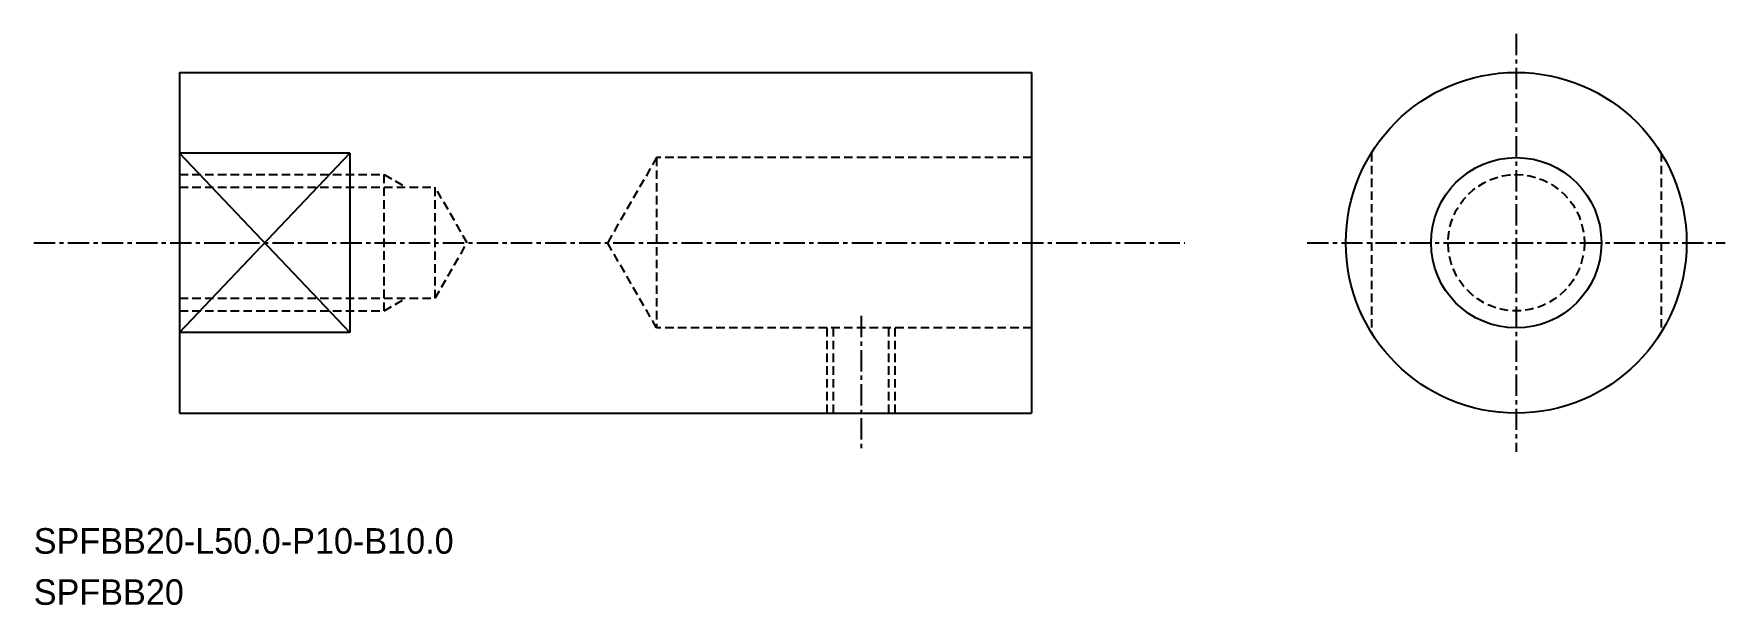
# Model space of a CAD drawing. Extents: x -1358.5 to -1259.2, y -625 to -591.4.
import ezdxf

# ---------------------------------------------------------------- set-up
doc = ezdxf.new("R2010")
doc.units = 0
doc.linetypes.add('CENTER', pattern=[2, 1.25, -0.25, 0.25, -0.25])
doc.linetypes.add('DASHED', pattern=[0.75, 0.5, -0.25])
doc.layers.get('0').update_dxf_attribs({"linetype": 'CONTINUOUS'})
doc.layers.add('CENTER', color=1, linetype='CENTER')

msp = doc.modelspace()

# ---------------------------------------------------------------- linework, layer by layer
at = {"color": 7, "linetype": 'CONTINUOUS'}
for p, q in [((-1349.903, -593.698), (-1299.903, -593.698)), ((-1349.903, -613.698), (-1299.903, -613.698))]:
    msp.add_line(p, q, dxfattribs=at)
for p, q in [((-1349.903, -593.698), (-1349.903, -613.698)), ((-1299.903, -593.698), (-1299.903, -613.698)), ((-1299.903, -593.698), (-1299.903, -613.698)), ((-1339.903, -598.43), (-1349.903, -598.43)), ((-1339.903, -598.43), (-1339.903, -608.965)), ((-1339.903, -608.965), (-1349.903, -608.965))]:
    msp.add_line(p, q)
at = {"color": 3}
for p, q in [((-1349.903, -608.965), (-1339.903, -598.43)), ((-1349.903, -598.43), (-1339.903, -608.965))]:
    msp.add_line(p, q, dxfattribs=at)
at = {"color": 3, "linetype": 'DASHED'}
for p, q in [((-1279.961, -598.43), (-1279.961, -608.965)), ((-1262.961, -598.43), (-1262.961, -608.965)), ((-1321.903, -598.698), (-1324.79, -603.698)), ((-1299.903, -598.698), (-1321.903, -598.698)), ((-1321.903, -598.698), (-1321.903, -608.698)), ((-1349.903, -599.698), (-1337.903, -599.698)), ((-1349.903, -600.439), (-1334.903, -600.439)), ((-1337.903, -607.698), (-1337.903, -599.698)), ((-1337.903, -599.698), (-1336.619, -600.439)), ((-1334.903, -606.956), (-1334.903, -600.439)), ((-1333.022, -603.698), (-1334.903, -600.439)), ((-1334.903, -606.956), (-1333.022, -603.698)), ((-1321.903, -608.698), (-1324.79, -603.698)), ((-1349.903, -606.956), (-1334.903, -606.956)), ((-1337.903, -607.698), (-1336.619, -606.956)), ((-1349.903, -607.698), (-1337.903, -607.698)), ((-1299.903, -608.698), (-1321.903, -608.698)), ((-1311.903, -613.698), (-1311.903, -608.698)), ((-1311.524, -613.698), (-1311.524, -608.698)), ((-1308.282, -613.698), (-1308.282, -608.698)), ((-1307.903, -613.698), (-1307.903, -608.698))]:
    msp.add_line(p, q, dxfattribs=at)
at = {"linetype": 'CONTINUOUS'}
msp.add_circle((-1271.461, -603.698), 10, dxfattribs=at)
msp.add_circle((-1271.461, -603.698), 5)
at = {"color": 3, "linetype": 'DASHED'}
msp.add_circle((-1271.461, -603.698), 4, dxfattribs=at)
at = {"color": 7, "linetype": 'CONTINUOUS'}
for p in [(-1349.903, -603.698), (-1309.903, -613.698)]:
    msp.add_point(p, dxfattribs=at)
at = {"layer": 'CENTER', "color": 1, "linetype": 'CENTER'}
for p, q in [((-1271.461, -591.435), (-1271.461, -615.96)), ((-1358.454, -603.698), (-1290.903, -603.698)), ((-1283.723, -603.698), (-1259.198, -603.698))]:
    msp.add_line(p, q, dxfattribs=at)
at = {"layer": 'CENTER'}
msp.add_line((-1309.903, -607.994), (-1309.903, -615.972), dxfattribs=at)

# ---------------------------------------------------------------- texts
for s, p in [('SPFBB20-L50.0-P10-B10.0', (-1358.458, -621.947)), ('SPFBB20', (-1358.458, -624.947))]:
    msp.add_text(s, height=1.5).set_placement(p)

doc.saveas('drawing.dxf')
